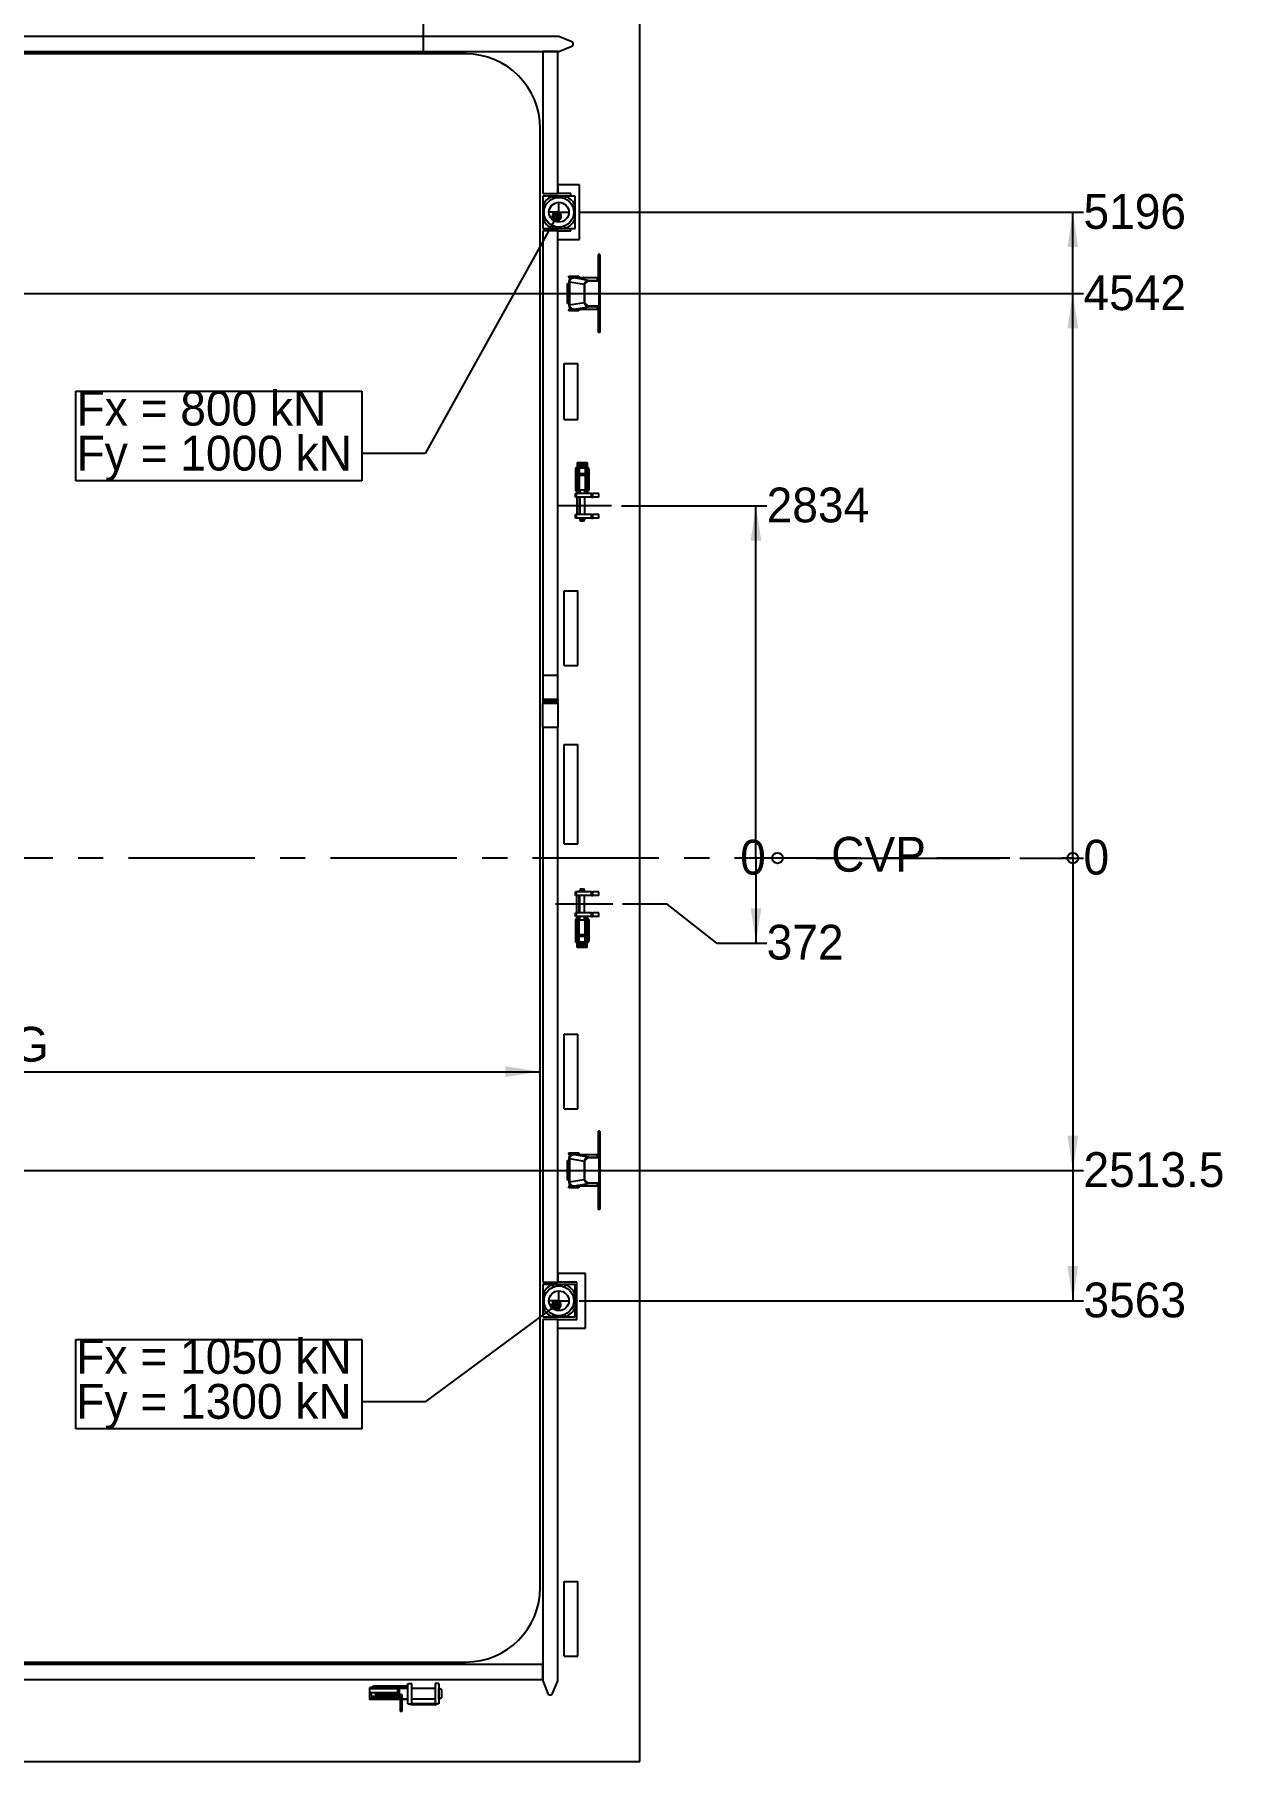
# Model space of a CAD drawing. Header units: millimetres. Extents: x 122 to 67127, y 397 to 47119.
# Drawn here: x 23017 to 32623, y 15305 to 29201 of the extents above; entities that cross this region are included whole.
import ezdxf

# ---------------------------------------------------------------- set-up
doc = ezdxf.new("R2010")
doc.units = ezdxf.units.MM
doc.header["$LTSCALE"] = 80
doc.linetypes.add('CENTERX2', pattern=[20.32, 12.7, -2.54, 2.54, -2.54])
doc.layers.add('AM_0', color=7, linetype='Continuous', lineweight=25)
for name, color, linetype in [('AM_5', 3, 'Continuous'), ('AM_6', 2, 'Continuous'), ('AM_7', 4, 'CENTERX2')]:
    doc.layers.add(name, color=color, linetype=linetype)
doc.styles.add('SLDTEXTSTYLE0', font='ARIAL.TTF', dxfattribs={"width": 0.948})
doc.styles.get("Standard").update_dxf_attribs({"font": 'ARIAL.TTF'})
doc.dimstyles.new('SLDDIMSTYLE0', dxfattribs={"dimtxt": 280, "dimasz": 28.717949, "dimexe": 0, "dimexo": 0.0625, "dimgap": 70, "dimtad": 0, "dimtih": 1, "dimtoh": 1, "dimdec": 0, "dimrnd": 1e-09, "dimdsep": 46, "dimtxsty": 'SLDTEXTSTYLE0', "dimblk1": 'ORIGIN', "dimblk2": 'ORIGIN', "dimsah": 1, "dimcen": 0.09, "dimadec": 0, "dimazin": 2, "dimtfac": 1, "dimtdec": 0, "dimtofl": 0, "dimtmove": 0, "dimatfit": 3, "dimldrblk": 'ORIGIN', "dimfxl": 1, "dimfrac": 2, "dimtolj": 1, "dimtzin": 12, "dimarcsym": 0})
doc.dimstyles.new('SLDDIMSTYLE1', dxfattribs={"dimtxt": 280, "dimasz": 280, "dimexe": 0, "dimexo": 0.0625, "dimgap": 70, "dimtad": 0, "dimtih": 1, "dimtoh": 1, "dimdec": 1, "dimrnd": 1e-09, "dimzin": 12, "dimdsep": 46, "dimtxsty": 'SLDTEXTSTYLE0', "dimsah": 1, "dimcen": 0.09, "dimadec": 0, "dimazin": 3, "dimtfac": 1, "dimtdec": 1, "dimtofl": 0, "dimtmove": 0, "dimatfit": 3, "dimfxl": 1, "dimfrac": 2, "dimtolj": 1, "dimtzin": 12, "dimarcsym": 0})
doc.dimstyles.new('SLDDIMSTYLE2', dxfattribs={"dimtxt": 280, "dimasz": 280, "dimexe": 0, "dimexo": 0.0625, "dimgap": 70, "dimtad": 1, "dimdec": 1, "dimrnd": 1e-09, "dimzin": 12, "dimdsep": 46, "dimtxsty": 'SLDTEXTSTYLE0', "dimsah": 1, "dimcen": 0.09, "dimadec": 0, "dimazin": 3, "dimtfac": 1, "dimtdec": 1, "dimtofl": 0, "dimtmove": 0, "dimatfit": 3, "dimfxl": 1, "dimfrac": 2, "dimtolj": 1, "dimtzin": 12, "dimarcsym": 0})
doc.dimstyles.new('SLDDIMSTYLE3', dxfattribs={"dimtxt": 0.18, "dimasz": 86.153846, "dimexe": 0, "dimexo": 0.0625, "dimgap": 0, "dimtad": 0, "dimtih": 1, "dimtoh": 1, "dimdec": 0, "dimrnd": 1e-09, "dimzin": 0, "dimdsep": 46, "dimtxsty": 'STANDARD', "dimblk1": 'DOT', "dimblk2": 'DOT', "dimsah": 1, "dimcen": 0.09, "dimadec": 0, "dimazin": 0, "dimtfac": 86.153846, "dimtdec": 0, "dimtofl": 0, "dimtmove": 0, "dimatfit": 3, "dimldrblk": 'DOT', "dimfxl": 1, "dimfrac": 2, "dimtolj": 1, "dimtzin": 0, "dimarcsym": 0})

# ---------------------------------------------------------------- blocks, each defined once
blk = doc.blocks.new('_Origin')
at = {"color": 0, "linetype": 'ByBlock', "lineweight": -2}
blk.add_line((0, 0), (-1, 0), dxfattribs=at)
blk.add_circle((0, 0), 0.5, dxfattribs=at)
blk = doc.blocks.new('_D_8')
at = {"layer": 'AM_5'}
blk.add_line((30944, 22575), (31457, 22575), dxfattribs=at)
at = {"layer": 'AM_5', "xscale": 86.1538461538, "yscale": 86.1538461538}
blk.add_blockref('_Origin', (31371, 22575), dxfattribs=at)
at = {"layer": 'AM_5', "insert": (31457, 22722), "char_height": 280, "attachment_point": 1, "style": 'SLDTEXTSTYLE0'}
blk.add_mtext('0', dxfattribs=at)
blk = doc.blocks.new('_D_9')
at = {"layer": 'AM_5'}
for p, q in [((31371, 22575), (31371, 20062)), ((14556, 20062), (31457, 20062))]:
    blk.add_line(p, q, dxfattribs=at)
blk.add_solid([(31371, 20062), (31414, 20342), (31328, 20342)], dxfattribs=at)
at = {"layer": 'AM_5', "insert": (31457, 20208), "char_height": 280, "attachment_point": 1, "style": 'SLDTEXTSTYLE0'}
blk.add_mtext('2513.5', dxfattribs=at)
blk = doc.blocks.new('_D_10')
at = {"layer": 'AM_5'}
for p, q in [((31371, 20062), (31371, 19012)), ((27399, 19012), (31457, 19012))]:
    blk.add_line(p, q, dxfattribs=at)
blk.add_solid([(31371, 19012), (31414, 19292), (31328, 19292)], dxfattribs=at)
at = {"layer": 'AM_5', "insert": (31457, 19159), "char_height": 280, "attachment_point": 1, "style": 'SLDTEXTSTYLE0'}
blk.add_mtext('3563', dxfattribs=at)
blk = doc.blocks.new('_D_11')
at = {"layer": 'AM_5'}
for p, q in [((14556, 27117), (31457, 27117)), ((31371, 22575), (31371, 27117))]:
    blk.add_line(p, q, dxfattribs=at)
blk.add_solid([(31371, 27117), (31328, 26837), (31414, 26837)], dxfattribs=at)
at = {"layer": 'AM_5', "insert": (31457, 27264), "char_height": 280, "attachment_point": 1, "style": 'SLDTEXTSTYLE0'}
blk.add_mtext('4542', dxfattribs=at)
blk = doc.blocks.new('_D_12')
at = {"layer": 'AM_5'}
for p, q in [((27399, 27771), (31457, 27771)), ((31371, 27117), (31371, 27771))]:
    blk.add_line(p, q, dxfattribs=at)
blk.add_solid([(31371, 27771), (31328, 27491), (31414, 27491)], dxfattribs=at)
at = {"layer": 'AM_5', "insert": (31457, 27918), "char_height": 280, "attachment_point": 1, "style": 'SLDTEXTSTYLE0'}
blk.add_mtext('5196', dxfattribs=at)
blk = doc.blocks.new('_D_13')
at = {"layer": 'AM_5'}
for p, q in [((29308, 22575), (28908, 22575)), ((29308, 22575), (29708, 22575)), ((29708, 22575), (30784, 22575))]:
    blk.add_line(p, q, dxfattribs=at)
at = {"layer": 'AM_5', "xscale": 86.1538461538, "yscale": 86.1538461538}
blk.add_blockref('_Origin', (28995, 22575), dxfattribs=at)
at = {"layer": 'AM_5', "insert": (28695, 22722), "char_height": 280, "attachment_point": 1, "style": 'SLDTEXTSTYLE0'}
blk.add_mtext('0', dxfattribs=at)
blk = doc.blocks.new('_D_14')
at = {"layer": 'AM_5'}
for p, q in [((28822, 22575), (28822, 21891)), ((28108, 22203), (27749, 22203)), ((28508, 21891), (28108, 22203)), ((28508, 21891), (28908, 21891))]:
    blk.add_line(p, q, dxfattribs=at)
blk.add_solid([(28822, 21891), (28865, 22171), (28779, 22171)], dxfattribs=at)
at = {"layer": 'AM_5', "insert": (28908, 22038), "char_height": 280, "attachment_point": 1, "style": 'SLDTEXTSTYLE0'}
blk.add_mtext('372', dxfattribs=at)
blk = doc.blocks.new('_D_15')
at = {"layer": 'AM_5'}
for p, q in [((27739, 25409), (28908, 25409)), ((28822, 22575), (28822, 25409))]:
    blk.add_line(p, q, dxfattribs=at)
blk.add_solid([(28822, 25409), (28779, 25129), (28865, 25129)], dxfattribs=at)
at = {"layer": 'AM_5', "insert": (28908, 25556), "char_height": 280, "attachment_point": 1, "style": 'SLDTEXTSTYLE0'}
blk.add_mtext('2834', dxfattribs=at)
blk = doc.blocks.new('_D_20')
at = {"layer": 'AM_5'}
blk.add_line((14546, 20856), (27086, 20856), dxfattribs=at)
for points in [[(14546, 20856), (14826, 20813), (14826, 20900)], [(27086, 20856), (26806, 20900), (26806, 20813)]]:
    blk.add_solid(points, dxfattribs=at)
at = {"layer": 'AM_5', "char_height": 280, "attachment_point": 1, "style": 'SLDTEXTSTYLE0'}
for s, insert in [('12540', (18910, 21217)), (' CLEAR OPENING', (19979, 21217))]:
    blk.add_mtext(s, dxfattribs=dict(at, insert=insert))
blk = doc.blocks.new('SW_NOTE_0_3')
at = {"layer": 'AM_6', "color": 0}
for p, q in [((-2303, -219), (-2303, 502)), ((-2303, 502), (0, 502)), ((0, 502), (0, -219)), ((0, -219), (-2303, -219))]:
    blk.add_line(p, q, dxfattribs=at)
at = {"layer": 'AM_6', "color": 0, "char_height": 280, "attachment_point": 1, "style": 'SLDTEXTSTYLE0'}
for s, insert in [('Fx = 1050 kN', (-2298, 505)), ('Fy = 1300 kN', (-2298, 143))]:
    blk.add_mtext(s, dxfattribs=dict(at, insert=insert))
blk = doc.blocks.new('_Dot')
at = {"color": 0, "linetype": 'ByBlock', "lineweight": -2}
blk.add_line((-0.5, 0), (-1, 0), dxfattribs=at)
at = {"color": 0, "linetype": 'ByBlock', "const_width": 0.5}
blk.add_lwpolyline([(-0.25, 0, 1), (0.25, 0, 1)], format="xyb", close=True, dxfattribs=at)
blk = doc.blocks.new('SW_NOTE_0_4')
at = {"layer": 'AM_6', "color": 0}
for p, q in [((-2303, -219), (-2303, 502)), ((-2303, 502), (0, 502)), ((0, 502), (0, -219)), ((0, -219), (-2303, -219))]:
    blk.add_line(p, q, dxfattribs=at)
at = {"layer": 'AM_6', "color": 0, "char_height": 280, "attachment_point": 1, "style": 'SLDTEXTSTYLE0'}
for s, insert in [('Fx = 800 kN', (-2296, 506)), ('Fy = 1000 kN', (-2296, 144))]:
    blk.add_mtext(s, dxfattribs=dict(at, insert=insert))
blk = doc.blocks.new('SW_CENTERMARKSYMBOL_0')
at = {"layer": 'AM_7', "color": 0}
for p, q in [((-5, 0), (-82.5, 0)), ((0, 0), (-2.5, 0)), ((0, 5), (0, 82.5)), ((0, 0), (0, 2.5)), ((0, 0), (0, -2.5)), ((0, 0), (2.5, 0)), ((5, 0), (82.5, 0)), ((0, -5), (0, -82.5))]:
    blk.add_line(p, q, dxfattribs=at)
blk = doc.blocks.new('SW_CENTERMARKSYMBOL_1')
at = {"layer": 'AM_7', "color": 0}
for p, q in [((-5, 0), (-82.5, 0)), ((0, 0), (-2.5, 0)), ((0, 5), (0, 82.5)), ((0, 0), (0, 2.5)), ((0, 0), (0, -2.5)), ((0, 0), (2.5, 0)), ((5, 0), (82.5, 0)), ((0, -5), (0, -82.5))]:
    blk.add_line(p, q, dxfattribs=at)

msp = doc.modelspace()

# ---------------------------------------------------------------- linework, layer by layer
at = {"layer": 'AM_0'}
for p, q in [((27886.47, 15305.45), (27886.47, 29845.45)), ((27236.47, 29185.45), (14396.47, 29185.45)), ((27338.97, 29143.99), (27236.47, 29185.45)), ((14396.47, 29065.45), (27236.47, 29065.45)), ((26486.47, 29045.45), (15146.47, 29045.45)), ((27106.47, 29065.45), (27106.47, 27921.45)), ((27226.47, 29065.45), (27106.47, 29065.45)), ((27226.47, 27921.45), (27226.47, 29065.45)), ((27236.47, 29065.45), (27338.97, 29106.91)), ((27086.47, 16705.45), (27086.47, 28445.45)), ((27226.47, 27991.45), (27226.47, 27921.45)), ((27401.47, 27991.45), (27226.47, 27991.45)), ((27401.47, 27551.45), (27401.47, 27991.45)), ((27106.47, 27921.45), (27226.47, 27921.45)), ((27184.51, 27901.45), (27106.47, 27901.45)), ((27106.47, 27901.45), (27106.47, 27823.41)), ((27106.47, 27823.41), (27106.47, 27719.49)), ((27125.04, 27815.99), (27106.47, 27823.41)), ((27191.93, 27882.88), (27184.51, 27901.45)), ((27288.43, 27901.45), (27184.51, 27901.45)), ((27331.47, 27921.45), (27226.47, 27921.45)), ((27288.43, 27901.45), (27281.01, 27882.88)), ((27366.47, 27901.45), (27288.43, 27901.45)), ((27331.47, 27901.45), (27331.47, 27921.45)), ((27366.47, 27823.41), (27347.9, 27815.99)), ((27366.47, 27823.41), (27366.47, 27901.45)), ((27366.47, 27719.49), (27366.47, 27823.41)), ((27125.04, 27726.91), (27106.47, 27719.49)), ((27106.47, 27719.49), (27106.47, 27641.45)), ((27191.93, 27660.02), (27184.51, 27641.45)), ((27288.43, 27641.45), (27281.01, 27660.02)), ((27366.47, 27719.49), (27347.9, 27726.91)), ((27366.47, 27641.45), (27366.47, 27719.49)), ((27106.47, 27641.45), (27184.51, 27641.45)), ((27226.47, 27621.45), (27106.47, 27621.45)), ((27106.47, 27621.45), (27106.47, 24045.45)), ((27184.51, 27641.45), (27288.43, 27641.45)), ((27226.47, 27551.45), (27226.47, 27621.45)), ((27226.47, 27621.45), (27331.47, 27621.45)), ((27226.47, 24045.45), (27226.47, 27621.45)), ((27226.47, 27551.45), (27401.47, 27551.45)), ((27288.43, 27641.45), (27366.47, 27641.45)), ((27331.47, 27621.45), (27331.47, 27641.45)), ((27566.47, 27432.25), (27551.47, 27432.25)), ((27551.47, 27432.25), (27551.47, 27264.25)), ((27566.47, 27432.25), (27566.47, 27264.25)), ((27316.47, 27257.45), (27396.47, 27257.45)), ((27316.47, 27252.45), (27316.47, 27257.45)), ((27396.47, 27252.45), (27316.47, 27252.45)), ((27316.47, 27252.45), (27316.47, 27242.45)), ((27316.47, 27242.45), (27344.47, 27242.45)), ((27356.04, 27242.45), (27344.47, 27242.45)), ((27546.23, 27243.2), (27359.71, 27242.59)), ((27473.47, 27223.37), (27359.71, 27242.59)), ((27396.47, 27257.45), (27396.47, 27252.45)), ((27396.47, 27242.71), (27396.47, 27252.45)), ((27546.23, 27223.61), (27546.23, 27243.2)), ((27546.23, 27243.2), (27554.25, 27236.06)), ((27566.47, 27264.25), (27551.47, 27264.25)), ((27551.47, 27264.25), (27551.47, 27239.25)), ((27554.47, 27239.25), (27551.47, 27239.25)), ((27554.47, 27242.45), (27556.47, 27242.45)), ((27554.47, 27242.45), (27554.47, 27222.45)), ((27566.47, 27241.48), (27556.47, 27242.45)), ((27566.47, 27264.25), (27566.47, 27241.48)), ((27566.47, 27241.48), (27566.47, 27222.45)), ((27306.47, 27037.45), (27306.47, 27197.45)), ((27306.47, 27197.45), (27311.47, 27197.45)), ((27311.47, 27197.45), (27311.47, 27037.45)), ((27316.47, 27197.45), (27311.47, 27197.45)), ((27316.47, 27214.45), (27316.47, 27020.45)), ((27322.08, 27212.45), (27440.43, 27192.45)), ((27322.08, 27212.45), (27322.08, 27022.45)), ((27443.47, 27192.45), (27440.43, 27192.45)), ((27440.43, 27192.45), (27440.43, 27042.45)), ((27469.47, 27217.45), (27443.47, 27195.45)), ((27443.47, 27195.45), (27443.47, 27039.45)), ((27560.47, 27217.45), (27469.47, 27217.45)), ((27473.47, 27223.37), (27546.23, 27223.61)), ((27473.49, 27217.45), (27473.47, 27223.37)), ((27552.46, 27217.45), (27546.23, 27223.61)), ((27554.25, 27236.06), (27554.25, 27217.45)), ((27554.25, 27236.06), (27554.27, 27232.08)), ((27554.27, 27217.45), (27554.27, 27232.08)), ((27554.47, 27222.45), (27566.47, 27222.45)), ((27554.47, 27222.45), (27554.47, 27217.45)), ((27560.47, 27017.45), (27560.47, 27217.45)), ((27566.47, 27222.45), (27566.47, 27012.45)), ((27311.47, 27037.45), (27306.47, 27037.45)), ((27311.47, 27037.45), (27316.47, 27037.45)), ((27316.47, 26992.45), (27316.47, 26982.45)), ((27344.47, 26992.45), (27316.47, 26992.45)), ((27316.47, 26982.45), (27396.47, 26982.45)), ((27316.47, 26977.45), (27316.47, 26982.45)), ((27396.47, 26977.45), (27316.47, 26977.45)), ((27440.43, 27042.45), (27322.08, 27022.45)), ((27344.47, 26992.45), (27356.04, 26992.45)), ((27359.71, 26992.3), (27473.47, 27011.52)), ((27359.71, 26992.3), (27546.22, 26991.69)), ((27396.47, 26982.45), (27396.47, 26992.18)), ((27396.47, 26982.45), (27396.47, 26977.45)), ((27443.47, 27042.45), (27440.43, 27042.45)), ((27443.47, 27039.45), (27469.47, 27017.45)), ((27469.47, 27017.45), (27560.47, 27017.45)), ((27473.49, 27017.45), (27473.47, 27011.52)), ((27546.22, 27011.28), (27473.47, 27011.52)), ((27546.22, 27011.28), (27552.46, 27017.45)), ((27546.22, 26991.69), (27546.22, 27011.28)), ((27554.25, 26998.83), (27546.22, 26991.69)), ((27551.47, 26995.65), (27551.47, 26970.65)), ((27554.47, 26995.65), (27551.47, 26995.65)), ((27566.47, 26970.65), (27551.47, 26970.65)), ((27551.47, 26970.65), (27551.47, 26802.65)), ((27554.25, 27017.45), (27554.25, 26998.83)), ((27554.25, 26998.83), (27554.26, 27002.81)), ((27554.26, 27002.81), (27554.26, 27017.45)), ((27554.47, 27017.45), (27554.47, 27012.45)), ((27554.47, 27012.45), (27566.47, 27012.45)), ((27554.47, 27012.45), (27554.47, 26992.45)), ((27554.47, 26992.45), (27556.47, 26992.45)), ((27556.47, 26992.45), (27566.47, 26993.41)), ((27566.47, 27012.45), (27566.47, 26993.41)), ((27566.47, 26993.41), (27566.47, 26970.65)), ((27566.47, 26970.65), (27566.47, 26802.65)), ((27566.47, 26802.65), (27551.47, 26802.65)), ((27278.47, 26553.45), (27388.47, 26553.45)), ((27278.47, 26103.45), (27278.47, 26553.45)), ((27388.47, 26103.45), (27388.47, 26553.45)), ((27278.47, 26103.45), (27388.47, 26103.45)), ((27383.47, 25758.45), (27383.47, 25721.43)), ((27383.47, 25758.45), (27388.47, 25758.45)), ((27383.47, 25708.68), (27383.47, 25665.45)), ((27388.47, 25758.45), (27388.47, 25743.45)), ((27388.47, 25758.45), (27400.47, 25758.45)), ((27458.47, 25743.45), (27388.47, 25743.45)), ((27388.47, 25733.45), (27388.47, 25743.45)), ((27458.47, 25733.45), (27388.47, 25733.45)), ((27388.47, 25733.45), (27388.47, 25723.73)), ((27388.47, 25712.77), (27388.47, 25665.45)), ((27448.47, 25725.45), (27398.47, 25725.45)), ((27398.47, 25715.45), (27398.47, 25725.45)), ((27398.47, 25715.45), (27448.47, 25715.45)), ((27400.47, 25758.45), (27446.47, 25758.45)), ((27400.47, 25758.45), (27400.47, 25743.45)), ((27400.47, 25733.45), (27400.47, 25725.45)), ((27400.47, 25715.45), (27400.47, 25665.45)), ((27446.47, 25758.45), (27458.47, 25758.45)), ((27446.47, 25758.45), (27446.47, 25743.45)), ((27446.47, 25733.45), (27446.47, 25725.45)), ((27446.47, 25715.45), (27446.47, 25665.45)), ((27448.47, 25715.45), (27448.47, 25725.45)), ((27458.47, 25758.45), (27458.47, 25743.45)), ((27458.47, 25758.45), (27463.47, 25758.45)), ((27458.47, 25733.45), (27458.47, 25743.45)), ((27458.47, 25733.45), (27458.47, 25723.73)), ((27458.47, 25712.77), (27458.47, 25665.45)), ((27463.47, 25758.45), (27463.47, 25721.43)), ((27463.47, 25708.68), (27463.47, 25665.45)), ((27368.47, 25695.45), (27368.47, 25545.45)), ((27378.47, 25695.45), (27368.47, 25695.45)), ((27373.47, 25660.45), (27378.47, 25665.45)), ((27378.47, 25655.45), (27373.47, 25660.45)), ((27378.47, 25665.45), (27378.47, 25695.45)), ((27468.47, 25665.45), (27378.47, 25665.45)), ((27378.47, 25545.45), (27378.47, 25655.45)), ((27378.47, 25655.45), (27468.47, 25655.45)), ((27383.47, 25655.45), (27383.47, 25532.22)), ((27388.47, 25655.45), (27388.47, 25528.13)), ((27400.47, 25655.45), (27400.47, 25525.45)), ((27446.47, 25655.45), (27446.47, 25525.45)), ((27458.47, 25655.45), (27458.47, 25528.13)), ((27463.47, 25655.45), (27463.47, 25532.22)), ((27468.47, 25695.45), (27468.47, 25665.45)), ((27468.47, 25695.45), (27478.47, 25695.45)), ((27468.47, 25665.45), (27473.47, 25660.45)), ((27473.47, 25660.45), (27468.47, 25655.45)), ((27468.47, 25655.45), (27468.47, 25545.45)), ((27478.47, 25545.45), (27478.47, 25695.45)), ((27378.47, 25545.45), (27368.47, 25545.45)), ((27368.47, 25478.45), (27368.47, 25508.45)), ((27378.47, 25508.45), (27368.47, 25508.45)), ((27378.47, 25478.45), (27368.47, 25478.45)), ((27378.47, 25478.45), (27378.47, 25508.45)), ((27499.26, 25508.45), (27378.47, 25508.45)), ((27499.26, 25478.45), (27378.47, 25478.45)), ((27380.47, 25478.45), (27380.47, 25340.45)), ((27383.47, 25519.47), (27383.47, 25508.45)), ((27388.47, 25517.16), (27388.47, 25508.45)), ((27403.47, 25525.45), (27398.47, 25525.45)), ((27398.47, 25525.45), (27398.47, 25515.45)), ((27398.47, 25515.45), (27403.47, 25515.45)), ((27400.47, 25515.45), (27400.47, 25508.45)), ((27400.47, 25478.45), (27400.47, 25340.45)), ((27443.47, 25535.45), (27403.47, 25535.45)), ((27403.47, 25535.45), (27403.47, 25508.45)), ((27403.47, 25478.45), (27403.47, 25340.45)), ((27443.47, 25535.45), (27443.47, 25508.45)), ((27448.47, 25525.45), (27443.47, 25525.45)), ((27443.47, 25515.45), (27448.47, 25515.45)), ((27443.47, 25478.45), (27443.47, 25340.45)), ((27446.47, 25515.45), (27446.47, 25508.45)), ((27448.47, 25525.45), (27448.47, 25515.45)), ((27458.47, 25517.16), (27458.47, 25508.45)), ((27463.47, 25519.47), (27463.47, 25508.45)), ((27468.47, 25545.45), (27478.47, 25545.45)), ((27499.26, 25478.45), (27499.26, 25508.45)), ((27499.26, 25508.45), (27509.26, 25508.45)), ((27499.26, 25478.45), (27509.26, 25478.45)), ((27509.26, 25478.45), (27509.26, 25508.45)), ((27557.67, 25508.45), (27509.26, 25508.45)), ((27557.67, 25478.45), (27509.26, 25478.45)), ((27557.67, 25478.45), (27557.67, 25508.45)), ((27368.47, 25310.45), (27368.47, 25340.45)), ((27378.47, 25340.45), (27368.47, 25340.45)), ((27378.47, 25310.45), (27368.47, 25310.45)), ((27378.47, 25310.45), (27378.47, 25340.45)), ((27499.26, 25340.45), (27378.47, 25340.45)), ((27499.26, 25310.45), (27378.47, 25310.45)), ((27403.47, 25310.45), (27403.47, 25295.45)), ((27403.47, 25295.45), (27443.47, 25295.45)), ((27403.47, 25295.45), (27413.47, 25285.45)), ((27433.47, 25285.45), (27443.47, 25295.45)), ((27443.47, 25310.45), (27443.47, 25295.45)), ((27499.26, 25310.45), (27499.26, 25340.45)), ((27499.26, 25340.45), (27509.26, 25340.45)), ((27499.26, 25310.45), (27509.26, 25310.45)), ((27509.26, 25310.45), (27509.26, 25340.45)), ((27557.67, 25340.45), (27509.26, 25340.45)), ((27557.67, 25310.45), (27509.26, 25310.45)), ((27557.67, 25310.45), (27557.67, 25340.45)), ((27433.47, 25285.45), (27413.47, 25285.45)), ((27278.47, 24124.45), (27278.47, 24724.45)), ((27278.47, 24724.45), (27388.47, 24724.45)), ((27388.47, 24124.45), (27388.47, 24724.45)), ((27106.47, 24045.45), (27226.47, 24045.45)), ((27106.47, 24042.9), (27106.47, 23852.63)), ((27226.47, 23852.63), (27226.47, 24042.9)), ((27278.47, 24124.45), (27388.47, 24124.45)), ((27106.47, 23852.63), (27226.47, 23852.63)), ((27106.47, 23849.9), (27106.47, 23852.63)), ((27226.47, 23849.9), (27106.47, 23849.9)), ((27106.47, 23849.9), (27106.47, 23842.97)), ((27106.47, 23842.97), (27226.47, 23842.97)), ((27106.47, 23842.95), (27106.47, 23827.95)), ((27226.47, 23842.95), (27106.47, 23842.95)), ((27106.47, 23827.95), (27226.47, 23827.95)), ((27106.47, 23827.92), (27226.47, 23827.92)), ((27106.47, 23827.92), (27106.47, 23820.99)), ((27106.47, 23820.99), (27226.47, 23820.99)), ((27106.47, 23818.26), (27106.47, 23820.99)), ((27226.47, 23818.26), (27106.47, 23818.26)), ((27106.47, 23627.99), (27106.47, 23818.26)), ((27116.47, 23842.97), (27116.47, 23842.95)), ((27116.47, 23827.95), (27116.47, 23827.92)), ((27126.47, 23842.97), (27126.47, 23842.95)), ((27126.47, 23827.95), (27126.47, 23827.92)), ((27206.47, 23842.95), (27206.47, 23842.97)), ((27206.47, 23827.92), (27206.47, 23827.95)), ((27216.47, 23842.95), (27216.47, 23842.97)), ((27216.47, 23827.92), (27216.47, 23827.95)), ((27226.47, 23852.63), (27226.47, 23849.9)), ((27226.47, 23849.9), (27226.47, 23842.97)), ((27226.47, 23827.95), (27226.47, 23842.95)), ((27226.47, 23827.92), (27226.47, 23820.99)), ((27226.47, 23820.99), (27226.47, 23818.26)), ((27226.47, 23818.26), (27226.47, 23627.99)), ((27106.47, 23625.45), (27106.47, 19162.45)), ((27226.47, 23625.45), (27106.47, 23625.45)), ((27226.47, 19162.45), (27226.47, 23625.45)), ((27278.47, 22688.45), (27278.47, 23488.45)), ((27278.47, 23488.45), (27388.47, 23488.45)), ((27388.47, 22688.45), (27388.47, 23488.45)), ((27278.47, 22688.45), (27388.47, 22688.45)), ((27368.47, 22272.45), (27368.47, 22302.45)), ((27378.47, 22302.45), (27368.47, 22302.45)), ((27378.47, 22272.45), (27368.47, 22272.45)), ((27378.47, 22272.45), (27378.47, 22302.45)), ((27499.26, 22302.45), (27378.47, 22302.45)), ((27499.26, 22272.45), (27378.47, 22272.45)), ((27380.47, 22134.45), (27380.47, 22272.45)), ((27400.47, 22134.45), (27400.47, 22272.45)), ((27413.47, 22327.45), (27403.47, 22317.45)), ((27403.47, 22302.45), (27403.47, 22317.45)), ((27443.47, 22317.45), (27403.47, 22317.45)), ((27403.47, 22134.45), (27403.47, 22272.45)), ((27413.47, 22327.45), (27433.47, 22327.45)), ((27443.47, 22317.45), (27433.47, 22327.45)), ((27443.47, 22302.45), (27443.47, 22317.45)), ((27443.47, 22134.45), (27443.47, 22272.45)), ((27499.26, 22272.45), (27499.26, 22302.45)), ((27499.26, 22302.45), (27509.26, 22302.45)), ((27499.26, 22272.45), (27509.26, 22272.45)), ((27509.26, 22272.45), (27509.26, 22302.45)), ((27557.67, 22302.45), (27509.26, 22302.45)), ((27557.67, 22272.45), (27509.26, 22272.45)), ((27557.67, 22272.45), (27557.67, 22302.45)), ((27368.47, 22104.45), (27368.47, 22134.45)), ((27378.47, 22134.45), (27368.47, 22134.45)), ((27378.47, 22104.45), (27368.47, 22104.45)), ((27378.47, 22104.45), (27378.47, 22134.45)), ((27499.26, 22134.45), (27378.47, 22134.45)), ((27499.26, 22104.45), (27378.47, 22104.45)), ((27383.47, 22093.43), (27383.47, 22104.45)), ((27388.47, 22095.73), (27388.47, 22104.45)), ((27403.47, 22097.45), (27398.47, 22097.45)), ((27398.47, 22087.45), (27398.47, 22097.45)), ((27400.47, 22097.45), (27400.47, 22104.45)), ((27403.47, 22077.45), (27403.47, 22104.45)), ((27443.47, 22077.45), (27443.47, 22104.45)), ((27448.47, 22097.45), (27443.47, 22097.45)), ((27446.47, 22097.45), (27446.47, 22104.45)), ((27448.47, 22087.45), (27448.47, 22097.45)), ((27458.47, 22095.73), (27458.47, 22104.45)), ((27463.47, 22093.43), (27463.47, 22104.45)), ((27499.26, 22104.45), (27499.26, 22134.45)), ((27499.26, 22134.45), (27509.26, 22134.45)), ((27499.26, 22104.45), (27509.26, 22104.45)), ((27509.26, 22104.45), (27509.26, 22134.45)), ((27557.67, 22134.45), (27509.26, 22134.45)), ((27557.67, 22104.45), (27509.26, 22104.45)), ((27557.67, 22104.45), (27557.67, 22134.45)), ((27368.47, 22067.45), (27368.47, 21917.45)), ((27378.47, 22067.45), (27368.47, 22067.45)), ((27373.47, 21952.45), (27378.47, 21957.45)), ((27378.47, 21957.45), (27378.47, 22067.45)), ((27468.47, 21957.45), (27378.47, 21957.45)), ((27383.47, 21957.45), (27383.47, 22080.68)), ((27388.47, 21957.45), (27388.47, 22084.77)), ((27398.47, 22087.45), (27403.47, 22087.45)), ((27400.47, 21957.45), (27400.47, 22087.45)), ((27403.47, 22077.45), (27443.47, 22077.45)), ((27443.47, 22087.45), (27448.47, 22087.45)), ((27446.47, 21957.45), (27446.47, 22087.45)), ((27458.47, 21957.45), (27458.47, 22084.77)), ((27463.47, 21957.45), (27463.47, 22080.68)), ((27468.47, 22067.45), (27468.47, 21957.45)), ((27468.47, 22067.45), (27478.47, 22067.45)), ((27468.47, 21957.45), (27473.47, 21952.45)), ((27478.47, 21917.45), (27478.47, 22067.45)), ((27378.47, 21917.45), (27368.47, 21917.45)), ((27378.47, 21947.45), (27373.47, 21952.45)), ((27378.47, 21917.45), (27378.47, 21947.45)), ((27378.47, 21947.45), (27468.47, 21947.45)), ((27383.47, 21904.22), (27383.47, 21947.45)), ((27383.47, 21854.45), (27383.47, 21891.47)), ((27388.47, 21854.45), (27383.47, 21854.45)), ((27388.47, 21900.13), (27388.47, 21947.45)), ((27388.47, 21879.45), (27388.47, 21889.16)), ((27388.47, 21879.45), (27388.47, 21869.45)), ((27388.47, 21879.45), (27458.47, 21879.45)), ((27388.47, 21869.45), (27458.47, 21869.45)), ((27388.47, 21854.45), (27388.47, 21869.45)), ((27400.47, 21854.45), (27388.47, 21854.45)), ((27448.47, 21897.45), (27398.47, 21897.45)), ((27398.47, 21897.45), (27398.47, 21887.45)), ((27398.47, 21887.45), (27448.47, 21887.45)), ((27400.47, 21897.45), (27400.47, 21947.45)), ((27400.47, 21879.45), (27400.47, 21887.45)), ((27400.47, 21854.45), (27400.47, 21869.45)), ((27446.47, 21854.45), (27400.47, 21854.45)), ((27446.47, 21897.45), (27446.47, 21947.45)), ((27446.47, 21879.45), (27446.47, 21887.45)), ((27446.47, 21854.45), (27446.47, 21869.45)), ((27458.47, 21854.45), (27446.47, 21854.45)), ((27448.47, 21897.45), (27448.47, 21887.45)), ((27458.47, 21900.13), (27458.47, 21947.45)), ((27458.47, 21879.45), (27458.47, 21889.16)), ((27458.47, 21879.45), (27458.47, 21869.45)), ((27458.47, 21854.45), (27458.47, 21869.45)), ((27463.47, 21854.45), (27458.47, 21854.45)), ((27463.47, 21904.22), (27463.47, 21947.45)), ((27463.47, 21854.45), (27463.47, 21891.47)), ((27473.47, 21952.45), (27468.47, 21947.45)), ((27468.47, 21947.45), (27468.47, 21917.45)), ((27468.47, 21917.45), (27478.47, 21917.45)), ((27278.47, 20556.45), (27278.47, 21156.45)), ((27278.47, 21156.45), (27388.47, 21156.45)), ((27388.47, 20556.45), (27388.47, 21156.45)), ((27278.47, 20556.45), (27388.47, 20556.45)), ((27566.47, 20376.75), (27551.47, 20376.75)), ((27551.47, 20376.75), (27551.47, 20208.75)), ((27566.47, 20376.75), (27566.47, 20208.75)), ((27316.47, 20196.95), (27316.47, 20201.95)), ((27316.47, 20201.95), (27396.47, 20201.95)), ((27396.47, 20196.95), (27316.47, 20196.95)), ((27316.47, 20196.95), (27316.47, 20186.95)), ((27316.47, 20186.95), (27344.47, 20186.95)), ((27316.47, 20158.95), (27316.47, 19964.95)), ((27322.08, 20156.95), (27440.43, 20136.95)), ((27322.08, 20156.95), (27322.08, 19966.95)), ((27356.04, 20186.95), (27344.47, 20186.95)), ((27546.23, 20187.7), (27359.71, 20187.09)), ((27473.47, 20167.87), (27359.71, 20187.09)), ((27396.47, 20201.95), (27396.47, 20196.95)), ((27396.47, 20187.21), (27396.47, 20196.95)), ((27469.47, 20161.95), (27443.47, 20139.95)), ((27560.47, 20161.95), (27469.47, 20161.95)), ((27473.47, 20167.87), (27546.23, 20168.11)), ((27473.49, 20161.95), (27473.47, 20167.87)), ((27546.23, 20168.11), (27546.23, 20187.7)), ((27546.23, 20187.7), (27554.25, 20180.56)), ((27552.46, 20161.95), (27546.23, 20168.11)), ((27566.47, 20208.75), (27551.47, 20208.75)), ((27551.47, 20208.75), (27551.47, 20183.75)), ((27554.47, 20183.75), (27551.47, 20183.75)), ((27554.25, 20180.56), (27554.25, 20161.95)), ((27554.25, 20180.56), (27554.27, 20176.58)), ((27554.27, 20161.95), (27554.27, 20176.58)), ((27554.47, 20186.95), (27556.47, 20186.95)), ((27554.47, 20186.95), (27554.47, 20166.95)), ((27554.47, 20166.95), (27554.47, 20161.95)), ((27554.47, 20166.95), (27566.47, 20166.95)), ((27566.47, 20185.98), (27556.47, 20186.95)), ((27560.47, 19961.95), (27560.47, 20161.95)), ((27566.47, 20208.75), (27566.47, 20185.98)), ((27566.47, 20185.98), (27566.47, 20166.95)), ((27566.47, 20166.95), (27566.47, 19956.95)), ((27306.47, 19981.95), (27306.47, 20141.95)), ((27306.47, 20141.95), (27311.47, 20141.95)), ((27311.47, 20141.95), (27311.47, 19981.95)), ((27316.47, 20141.95), (27311.47, 20141.95)), ((27443.47, 20136.95), (27440.43, 20136.95)), ((27440.43, 20136.95), (27440.43, 19986.95)), ((27443.47, 20139.95), (27443.47, 19983.95)), ((27311.47, 19981.95), (27306.47, 19981.95)), ((27311.47, 19981.95), (27316.47, 19981.95)), ((27344.47, 19936.95), (27316.47, 19936.95)), ((27316.47, 19936.95), (27316.47, 19926.95)), ((27316.47, 19926.95), (27396.47, 19926.95)), ((27316.47, 19921.95), (27316.47, 19926.95)), ((27396.47, 19921.95), (27316.47, 19921.95)), ((27440.43, 19986.95), (27322.08, 19966.95)), ((27344.47, 19936.95), (27356.04, 19936.95)), ((27359.71, 19936.8), (27473.47, 19956.02)), ((27359.71, 19936.8), (27546.22, 19936.19)), ((27396.47, 19926.95), (27396.47, 19936.68)), ((27396.47, 19926.95), (27396.47, 19921.95)), ((27443.47, 19986.95), (27440.43, 19986.95)), ((27443.47, 19983.95), (27469.47, 19961.95)), ((27469.47, 19961.95), (27560.47, 19961.95)), ((27473.49, 19961.95), (27473.47, 19956.02)), ((27546.22, 19955.78), (27473.47, 19956.02)), ((27546.22, 19955.78), (27552.46, 19961.95)), ((27546.22, 19936.19), (27546.22, 19955.78)), ((27554.25, 19943.33), (27546.22, 19936.19)), ((27554.47, 19940.15), (27551.47, 19940.15)), ((27551.47, 19940.15), (27551.47, 19915.15)), ((27566.47, 19915.15), (27551.47, 19915.15)), ((27551.47, 19915.15), (27551.47, 19747.15)), ((27554.25, 19961.95), (27554.25, 19943.33)), ((27554.25, 19943.33), (27554.26, 19947.31)), ((27554.26, 19947.31), (27554.26, 19961.95)), ((27554.47, 19961.95), (27554.47, 19956.95)), ((27554.47, 19956.95), (27554.47, 19936.95)), ((27554.47, 19956.95), (27566.47, 19956.95)), ((27554.47, 19936.95), (27556.47, 19936.95)), ((27556.47, 19936.95), (27566.47, 19937.91)), ((27566.47, 19956.95), (27566.47, 19937.91)), ((27566.47, 19937.91), (27566.47, 19915.15)), ((27566.47, 19915.15), (27566.47, 19747.15)), ((27566.47, 19747.15), (27551.47, 19747.15)), ((27226.47, 19232.45), (27226.47, 19162.45)), ((27451.47, 19232.45), (27226.47, 19232.45)), ((27451.47, 18792.45), (27451.47, 19232.45)), ((27106.47, 19162.45), (27226.47, 19162.45)), ((27106.47, 19142.45), (27106.47, 19064.41)), ((27184.51, 19142.45), (27106.47, 19142.45)), ((27106.47, 19064.41), (27106.47, 18960.49)), ((27125.04, 19056.99), (27106.47, 19064.41)), ((27191.93, 19123.88), (27184.51, 19142.45)), ((27288.43, 19142.45), (27184.51, 19142.45)), ((27381.47, 19162.45), (27226.47, 19162.45)), ((27288.43, 19142.45), (27281.01, 19123.88)), ((27366.47, 19142.45), (27288.43, 19142.45)), ((27366.47, 19064.41), (27347.9, 19056.99)), ((27366.47, 19064.41), (27366.47, 19142.45)), ((27366.47, 18960.49), (27366.47, 19064.41)), ((27381.47, 18862.45), (27381.47, 19162.45)), ((27125.04, 18967.91), (27106.47, 18960.49)), ((27106.47, 18960.49), (27106.47, 18882.45)), ((27191.93, 18901.02), (27184.51, 18882.45)), ((27288.43, 18882.45), (27281.01, 18901.02)), ((27366.47, 18960.49), (27347.9, 18967.91)), ((27366.47, 18882.45), (27366.47, 18960.49)), ((27106.47, 18882.45), (27184.51, 18882.45)), ((27226.47, 18862.45), (27106.47, 18862.45)), ((27106.47, 18862.45), (27106.47, 15955.45)), ((27184.51, 18882.45), (27288.43, 18882.45)), ((27226.47, 18792.45), (27226.47, 18862.45)), ((27226.47, 18862.45), (27381.47, 18862.45)), ((27226.47, 15955.45), (27226.47, 18862.45)), ((27226.47, 18792.45), (27451.47, 18792.45)), ((27288.43, 18882.45), (27366.47, 18882.45)), ((27278.47, 16752.45), (27388.47, 16752.45)), ((27278.47, 16152.45), (27278.47, 16752.45)), ((27388.47, 16152.45), (27388.47, 16752.45)), ((27278.47, 16152.45), (27388.47, 16152.45)), ((27106.47, 16085.45), (14526.47, 16085.45)), ((15146.47, 16105.45), (26486.47, 16105.45)), ((27106.47, 15965.45), (27106.47, 16085.45)), ((14526.47, 15965.45), (27106.47, 15965.45)), ((26021.97, 15896.91), (25711.97, 15896.91)), ((25711.97, 15896.91), (25711.97, 15895.49)), ((26021.97, 15895.49), (25711.97, 15895.49)), ((25711.97, 15895.49), (25711.97, 15889.84)), ((25711.97, 15889.84), (25711.97, 15856.96)), ((25947.86, 15889.84), (25711.97, 15889.84)), ((25726.97, 15856.96), (25711.97, 15856.96)), ((25711.97, 15856.96), (25711.97, 15844.94)), ((25726.97, 15844.94), (25711.97, 15844.94)), ((25711.97, 15844.94), (25711.97, 15812.06)), ((25716.97, 15896.91), (25746.97, 15914.59)), ((25726.97, 15859.43), (25756.97, 15859.43)), ((25726.97, 15859.43), (25726.97, 15856.96)), ((25726.97, 15856.96), (25726.97, 15844.94)), ((25726.97, 15844.94), (25726.97, 15831.85)), ((25746.97, 15914.59), (26021.97, 15914.59)), ((25756.97, 15859.43), (25756.97, 15856.96)), ((25756.97, 15856.96), (25756.97, 15847.94)), ((25941.47, 15856.96), (25756.97, 15856.96)), ((25941.47, 15847.94), (25756.97, 15847.94)), ((25756.97, 15847.94), (25756.97, 15843.17)), ((25941.47, 15843.17), (25756.97, 15843.17)), ((25951.47, 15893.45), (25941.47, 15883.45)), ((25941.47, 15850.95), (25941.47, 15883.45)), ((25941.47, 15818.45), (25941.47, 15850.95)), ((26021.97, 15893.45), (25951.47, 15893.45)), ((25951.47, 15893.45), (25951.47, 15850.95)), ((25951.47, 15850.95), (25951.47, 15808.45)), ((26021.97, 15768.45), (26021.97, 15933.45)), ((26021.97, 15933.45), (26051.97, 15933.45)), ((26051.97, 15768.45), (26051.97, 15933.45)), ((26239.97, 15893.45), (26051.97, 15893.45)), ((26269.97, 15933.45), (26239.97, 15933.45)), ((26239.97, 15933.45), (26239.97, 15768.45)), ((26269.97, 15933.45), (26269.97, 15768.45)), ((26271.47, 15893.45), (26269.97, 15893.45)), ((26291.47, 15883.45), (26271.47, 15893.45)), ((26271.47, 15850.95), (26271.47, 15893.45)), ((26271.47, 15808.45), (26271.47, 15850.95)), ((26291.47, 15883.45), (26291.47, 15850.95)), ((26291.47, 15850.95), (26291.47, 15818.45)), ((27106.47, 15955.45), (27147.93, 15852.95)), ((27185.01, 15852.95), (27226.47, 15955.45)), ((25711.97, 15812.06), (25711.97, 15806.4)), ((25947.86, 15812.06), (25711.97, 15812.06)), ((25711.97, 15806.4), (25711.97, 15804.98)), ((25958.61, 15806.4), (25711.97, 15806.4)), ((25958.47, 15804.98), (25711.97, 15804.98)), ((25726.97, 15831.85), (25941.47, 15831.85)), ((25941.47, 15818.45), (25951.47, 15808.45)), ((25951.47, 15808.45), (25958.47, 15808.45)), ((25958.47, 15836.89), (25958.47, 15807.84)), ((25958.77, 15805.75), (25958.47, 15805.45)), ((25958.47, 15805.45), (25958.47, 15711.45)), ((25958.87, 15805.45), (25958.47, 15805.45)), ((25958.47, 15711.45), (25961.47, 15708.45)), ((25958.47, 15711.45), (25974.47, 15711.45)), ((25971.47, 15708.45), (25961.47, 15708.45)), ((25971.47, 15708.45), (25974.47, 15711.45)), ((25974.47, 15805.45), (25974.06, 15805.45)), ((25974.47, 15805.45), (25974.16, 15805.75)), ((26021.97, 15806.4), (25974.32, 15806.4)), ((25974.47, 15807.84), (25974.47, 15836.89)), ((25974.47, 15808.45), (26021.97, 15808.45)), ((25974.47, 15711.45), (25974.47, 15805.45)), ((26021.97, 15804.98), (25974.47, 15804.98)), ((26021.97, 15768.45), (26051.97, 15768.45)), ((26040.97, 15762.45), (26040.97, 15768.45)), ((26250.97, 15762.45), (26040.97, 15762.45)), ((26051.97, 15808.45), (26239.97, 15808.45)), ((26239.97, 15768.45), (26051.97, 15768.45)), ((26269.97, 15768.45), (26239.97, 15768.45)), ((26250.97, 15762.45), (26250.97, 15768.45)), ((26269.97, 15808.45), (26271.47, 15808.45)), ((26271.47, 15808.45), (26291.47, 15818.45)), ((13746.47, 15305.45), (27886.47, 15305.45))]:
    msp.add_line(p, q, dxfattribs=at)
at = {"layer": 'AM_0', "flags": 128}
for points in [[(27554.47, 27224.69), (27554.45, 27224.72), (27554.27, 27225)], [(27554.26, 27009.88), (27554.45, 27010.17), (27554.47, 27010.2)], [(27554.47, 20169.19), (27554.45, 20169.22), (27554.27, 20169.5)], [(27554.26, 19954.38), (27554.45, 19954.67), (27554.47, 19954.7)], [(25966.47, 15800.23), (25964.75, 15800.41), (25963.11, 15800.93), (25961.63, 15801.78), (25960.37, 15802.91), (25959.4, 15804.27), (25958.76, 15805.8), (25958.48, 15807.43), (25958.57, 15809.07), (25959.04, 15810.65), (25959.85, 15812.11), (25960.97, 15813.36), (25962.34, 15814.36), (25963.91, 15815.05), (25965.6, 15815.4), (25967.33, 15815.4), (25969.02, 15815.05), (25970.59, 15814.36), (25971.97, 15813.36), (25973.09, 15812.11), (25973.9, 15810.65), (25974.36, 15809.07), (25974.46, 15807.43), (25974.18, 15805.8), (25973.54, 15804.27), (25972.57, 15802.91), (25971.31, 15801.78), (25969.83, 15800.93), (25968.19, 15800.41), (25966.47, 15800.23)], [(25966.47, 15802.16), (25967.82, 15802.33), (25969.07, 15802.85), (25970.12, 15803.67), (25970.91, 15804.72), (25971.36, 15805.94), (25971.46, 15807.24), (25971.18, 15808.5), (25970.55, 15809.65), (25969.62, 15810.6), (25968.46, 15811.27), (25967.15, 15811.62), (25965.79, 15811.62), (25964.48, 15811.27), (25963.31, 15810.6), (25962.38, 15809.65), (25961.76, 15808.5), (25961.48, 15807.24), (25961.57, 15805.94), (25962.03, 15804.72), (25962.81, 15803.67), (25963.87, 15802.85), (25965.12, 15802.33), (25966.47, 15802.16)]]:
    msp.add_lwpolyline(points, dxfattribs=at)
at = {"layer": 'AM_0'}
for centre, radius in [((27236.47, 27771.45), 120), ((27236.47, 27771.45), 80), ((27236.47, 19012.45), 120), ((27236.47, 19012.45), 80)]:
    msp.add_circle(centre, radius, dxfattribs=at)
for centre, radius, start, end in [((26486.47, 28445.45), 600, 0, 90), ((27331.47, 29125.45), 20, 292.022493, 67.977507), ((27236.47, 27771.45), 140, 111.786789, 158.213211), ((27236.47, 27771.45), 140, 21.786789, 68.213211), ((27236.47, 27771.45), 140, 201.786789, 248.213211), ((27236.47, 27771.45), 140, 291.786789, 338.213211), ((27344.47, 27214.45), 28, 90, 180), ((27538.47, 27214.45), 28, 55.150095, 66.260963), ((27344.47, 27020.45), 28, 180, 270), ((27538.47, 27020.45), 28, 293.718282, 304.849905), ((27398.47, 25695.45), 30, 90, 180), ((27398.47, 25695.45), 20, 90, 180), ((27448.47, 25695.45), 30, 0, 90), ((27448.47, 25695.45), 20, 0, 90), ((27398.47, 25545.45), 30, 180, 270), ((27398.47, 25545.45), 20, 180, 270), ((27448.47, 25545.45), 20, 270, 0), ((27448.47, 25545.45), 30, 270, 0), ((27398.47, 22067.45), 30, 90, 180), ((27448.47, 22067.45), 30, 0, 90), ((27398.47, 22067.45), 20, 90, 180), ((27448.47, 22067.45), 20, 0, 90), ((27398.47, 21917.45), 30, 180, 270), ((27398.47, 21917.45), 20, 180, 270), ((27448.47, 21917.45), 20, 270, 0), ((27448.47, 21917.45), 30, 270, 0), ((27344.47, 20158.95), 28, 90, 180), ((27538.47, 20158.95), 28, 55.150095, 66.260963), ((27344.47, 19964.95), 28, 180, 270), ((27538.47, 19964.95), 28, 293.718282, 304.849905), ((27236.47, 19012.45), 140, 111.786789, 158.213211), ((27236.47, 19012.45), 140, 21.786789, 68.213211), ((27236.47, 19012.45), 140, 201.786789, 248.213211), ((27236.47, 19012.45), 140, 291.786789, 338.213211), ((26486.47, 16705.45), 600, 270, 0), ((25966.47, 15836.58), 8.01, 2.186277, 177.813723), ((27166.47, 15860.45), 20, 202.022493, 337.977507)]:
    msp.add_arc(centre, radius, start, end, dxfattribs=at)
for centre, major_axis, start_param, end_param in [((27341.43, 27213.86), (39.89, 18.85), 0.85936169, 1.33983572), ((27341.43, 27021.03), (39.89, -18.85), 4.94334959, 5.42382362), ((27341.43, 20158.36), (39.89, 18.85), 0.85936169, 1.33983572), ((27341.43, 19965.53), (39.89, -18.85), 4.94334959, 5.42382362)]:
    msp.add_ellipse(centre, major_axis=major_axis, ratio=0.54363204, start_param=start_param, end_param=end_param, dxfattribs=at)
for points, knots in [([(27322.08, 27212.45), (27322.44, 27214.25), (27323.17, 27217.85), (27325.29, 27223.1), (27328.13, 27228.02), (27331.67, 27232.47), (27335.84, 27236.3), (27338.96, 27238.38), (27340.58, 27239.28), (27340.59, 27239.29)], [0, 0, 0, 0, 0.16656515, 0.3331303, 0.49971525, 0.66630021, 0.83288523, 0.99947026, 1, 1, 1, 1]), ([(27473.47, 27223.37), (27471.67, 27223.22), (27468.06, 27222.91), (27462.79, 27221.27), (27457.81, 27218.8), (27453.24, 27215.53), (27449.21, 27211.54), (27445.8, 27206.98), (27443.13, 27201.98), (27441.32, 27197.07), (27440.7, 27193.86), (27440.43, 27192.45)], [0, 0, 0, 0, 0.11385434, 0.22770868, 0.34157656, 0.45544444, 0.56931237, 0.68318029, 0.79704818, 0.91091607, 1, 1, 1, 1]), ([(27340.59, 26995.61), (27339.61, 26996.19), (27337.66, 26997.34), (27334.36, 26999.89), (27330.85, 27003.35), (27327.44, 27007.91), (27324.78, 27012.92), (27322.97, 27017.83), (27322.35, 27021.04), (27322.08, 27022.45)], [0, 0, 0, 0, 0.101756705, 0.203513411, 0.370060746, 0.536608079, 0.703155359, 0.869702637, 1, 1, 1, 1]), ([(27440.43, 27042.45), (27440.8, 27040.64), (27441.53, 27037.04), (27443.65, 27031.79), (27446.49, 27026.88), (27450.03, 27022.42), (27454.2, 27018.6), (27458.86, 27015.47), (27463.92, 27013.21), (27468.85, 27011.87), (27472.06, 27011.63), (27473.47, 27011.52)], [0, 0, 0, 0, 0.11385434, 0.22770868, 0.34157656, 0.45544444, 0.56931237, 0.68318029, 0.79704818, 0.91091607, 1, 1, 1, 1]), ([(27322.08, 20156.95), (27322.44, 20158.75), (27323.17, 20162.35), (27325.29, 20167.6), (27328.13, 20172.52), (27331.67, 20176.97), (27335.84, 20180.8), (27338.96, 20182.88), (27340.58, 20183.78), (27340.59, 20183.79)], [0, 0, 0, 0, 0.16656515, 0.3331303, 0.49971525, 0.66630021, 0.83288523, 0.99947026, 1, 1, 1, 1]), ([(27473.47, 20167.87), (27471.67, 20167.72), (27468.06, 20167.41), (27462.79, 20165.77), (27457.81, 20163.3), (27453.24, 20160.03), (27449.21, 20156.04), (27445.8, 20151.48), (27443.13, 20146.48), (27441.32, 20141.57), (27440.7, 20138.36), (27440.43, 20136.95)], [0, 0, 0, 0, 0.11385434, 0.22770868, 0.34157656, 0.45544444, 0.56931237, 0.68318029, 0.79704818, 0.91091607, 1, 1, 1, 1]), ([(27340.59, 19940.11), (27339.61, 19940.69), (27337.66, 19941.84), (27334.36, 19944.39), (27330.85, 19947.85), (27327.44, 19952.41), (27324.78, 19957.42), (27322.97, 19962.33), (27322.35, 19965.54), (27322.08, 19966.95)], [0, 0, 0, 0, 0.10175671, 0.20351341, 0.37006075, 0.53660808, 0.70315536, 0.86970264, 1, 1, 1, 1]), ([(27440.43, 19986.95), (27440.8, 19985.14), (27441.53, 19981.54), (27443.65, 19976.29), (27446.49, 19971.38), (27450.03, 19966.92), (27454.2, 19963.1), (27458.86, 19959.97), (27463.92, 19957.71), (27468.85, 19956.37), (27472.06, 19956.13), (27473.47, 19956.02)], [0, 0, 0, 0, 0.11385434, 0.22770868, 0.34157656, 0.45544444, 0.56931237, 0.68318029, 0.79704818, 0.91091607, 1, 1, 1, 1])]:
    msp.add_open_spline(points, degree=3, knots=knots, dxfattribs=at)
at = {"layer": 'AM_7'}
for p, q in [((26145.97, 29057.45), (26145.97, 29542.45)), ((27659.26, 25409.45), (27218.47, 25409.45)), ((10768.69, 22575.45), (30864.25, 22575.45)), ((27669.26, 22203.45), (27208.47, 22203.45))]:
    msp.add_line(p, q, dxfattribs=at)

# ---------------------------------------------------------------- block references
at = {"layer": 'AM_6'}
for name, p in [('SW_NOTE_0_4', (25651.79, 25829.04)), ('SW_NOTE_0_3', (25651.79, 18200))]:
    msp.add_blockref(name, p, dxfattribs=at)
at = {"layer": 'AM_7'}
for name, p in [('SW_CENTERMARKSYMBOL_0', (27236.47, 27771.45)), ('SW_CENTERMARKSYMBOL_1', (27236.47, 19012.45))]:
    msp.add_blockref(name, p, dxfattribs=at)

# ---------------------------------------------------------------- texts
at = {"layer": 'AM_6', "insert": (29427.23, 22745.18), "char_height": 280, "attachment_point": 1, "style": 'SLDTEXTSTYLE0'}
msp.add_mtext('CVP', dxfattribs=at)

# ---------------------------------------------------------------- dimensions: what is measured, and where the dimension line sits
at = {"layer": 'AM_5'}
for feature_location, offset, origin, dimstyle, picture, middle in [((27318.97, 27771.45), (4138.16, 0), (30864.25, 22575.45), 'SLDDIMSTYLE1', '_D_12', (31884.9, 27771.45)), ((14476.47, 27117.45), (16980.66, 0), (30864.25, 22575.45), 'SLDDIMSTYLE1', '_D_11', (31884.9, 27117.45)), ((27659.26, 25409.45), (1249.21, 0), (30864.25, 22575.45), 'SLDDIMSTYLE1', '_D_15', (29336.25, 25409.45)), ((30864.24876903, 22575.44667818), (-1955.77947961, 0), (30864.24876903, 22575.44667818), 'SLDDIMSTYLE0', '_D_13', (28801.52484762, 22575.44667818)), ((30864.24876903, 22575.44667818), (592.87613207, 0), (30864.24876903, 22575.44667818), 'SLDDIMSTYLE0', '_D_8', (31564.0693429, 22575.44667818)), ((14476.47, 20061.95), (16980.66, 0), (30864.25, 22575.45), 'SLDDIMSTYLE1', '_D_9', (32045.32, 20061.95)), ((27318.97, 19012.45), (4138.16, 0), (30864.25, 22575.45), 'SLDDIMSTYLE1', '_D_10', (31884.9, 19012.45)), ((27669.26, 22203.45), (1239.21, -312.02), (30864.25, 22575.45), 'SLDDIMSTYLE1', '_D_14', (29229.3, 21891.43))]:
    dim = msp.add_ordinate_dim(feature_location=feature_location, offset=offset, dtype=0, origin=origin, dimstyle=dimstyle, dxfattribs=at)
    dim.commit()
    dim.dimension.update_dxf_attribs({"geometry": picture, "text_midpoint": middle})
dim = msp.add_linear_dim(base=(27086.47, 20856.45), p1=(14546.47, 16705.45), p2=(27086.47, 16705.45), text='<> CLEAR OPENING', dimstyle='SLDDIMSTYLE2', dxfattribs=at)
dim.commit()
dim.dimension.update_dxf_attribs({"geometry": '_D_20', "text_midpoint": (21079.41, 20856.45), "dimtype": 160})

# ---------------------------------------------------------------- leaders
at = {"layer": 'AM_6'}
for points in [[(27219.37, 27738.99), (26159.79, 25829.04), (25651.79, 25829.04)], [(27216.49, 18978.6), (26159.79, 18200), (25651.79, 18200)]]:
    msp.add_leader(points, dimstyle='SLDDIMSTYLE3', dxfattribs=at)

doc.saveas('drawing.dxf')
